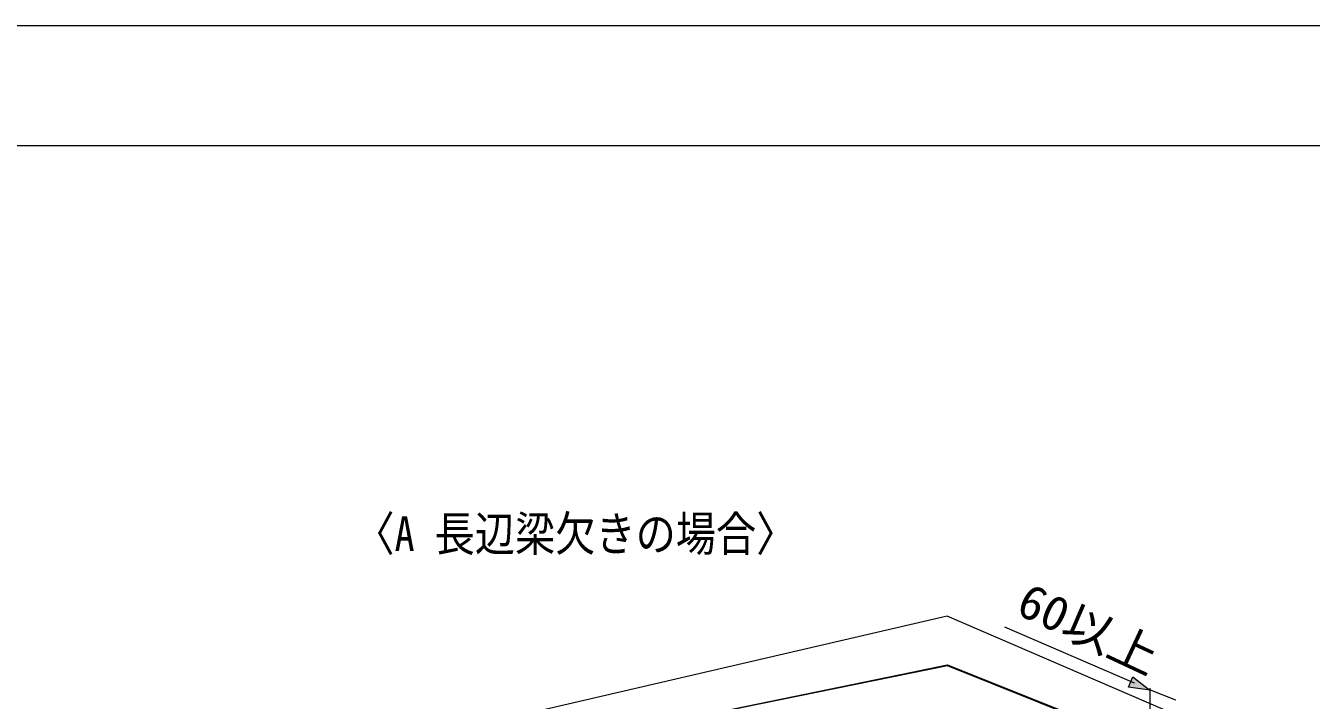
# Model space of a CAD drawing. Units: millimetres on the paper. Extents: x -305 to 305, y -152 to 152.
# Drawn here: x -171.5 to -64.4, y 92.3 to 148.5 of the extents above; entities that cross this region are included whole.
import ezdxf
from ezdxf.enums import TextEntityAlignment as Align

# ---------------------------------------------------------------- set-up
doc = ezdxf.new("R2010")
doc.units = ezdxf.units.MM
for name, color, linetype, lineweight in [('0-0_PV', 7, 'Continuous', 9), ('0-3_図面枠', 3, 'Continuous', 9), ('0-4_DEFPOINTS', 7, 'Continuous', 9)]:
    doc.layers.add(name, color=color, linetype=linetype, lineweight=lineweight)
doc.styles.add('ＭＳ ゴシック', font='')
doc.styles.get('ＭＳ ゴシック').set_extended_font_data('MS Gothic')

msp = doc.modelspace()

# ---------------------------------------------------------------- linework, layer by layer
at = {"layer": '0-0_PV'}
for p, q in [((-79.143, 93.746), (-89.942, 98.413)), ((-135.391, 86.873), (-94.742, 95.273)), ((-94.742, 95.273), (-75.644, 87.544)), ((-77.824, 84.015), (-77.824, 93.321)), ((-75.679, 92.328), (-77.786, 93.156))]:
    msp.add_line(p, q, dxfattribs=at)
for points in [[(-72.488, 83.208), (-72.474, 89.733), (-94.733, 99.331), (-138.761, 89.111), (-138.772, 32.326), (-93.156, 14.633), (-67.26, 34.57), (-67.424, 81.216)], [(-79.256, 94.277), (-77.86, 93.171), (-79.622, 93.43)]]:
    msp.add_lwpolyline(points, close=True, dxfattribs=at)
for points in [[(-135.248, 80.818), (-135.236, 86.939), (-94.716, 95.284), (-75.578, 87.615), (-75.65, 81.167), (-70.622, 78.905), (-70.69, 37.209), (-70.7, 37.216), (-93.314, 19.16)], [(-133.126, 79.671), (-133.123, 82.326), (-94.672, 90.291), (-78.037, 83.566), (-77.96, 77.131), (-72.881, 74.882), (-72.853, 35.623), (-70.739, 37.322), (-70.594, 79.108), (-75.594, 81.085), (-75.672, 87.559), (-94.706, 95.196), (-135.236, 86.939), (-135.247, 80.632)]]:
    msp.add_lwpolyline(points, dxfattribs=at)
for centre, radius, start, end in [((-89.942, 98.413), 0.0009, 66.62973, 246.62973), ((-94.742, 95.273), 0.0034, 67.96628, 247.96628), ((-94.742, 95.273), 0.0034, 281.67492, 101.67492), ((-79.143, 93.746), 0.0009, 246.62973, 66.62973), ((-77.824, 93.321), 0.0009, 0, 180), ((-77.786, 93.156), 0.0009, 68.54357, 248.54357), ((-75.679, 92.328), 0.0009, 248.54357, 68.54357)]:
    msp.add_arc(centre, radius, start, end, dxfattribs=at)
msp.add_solid([(-79.256, 94.277), (-79.622, 93.43), (-77.86, 93.171)], dxfattribs=at)
at = {"layer": '0-3_図面枠'}
msp.add_lwpolyline([(-291.017, -138.498), (108.983, -138.498), (108.983, 138.502), (-291.017, 138.502)], close=True, dxfattribs=at)
at = {"layer": '0-4_DEFPOINTS'}
msp.add_line((118.983, 148.502), (-301.017, 148.502), dxfattribs=at)

# ---------------------------------------------------------------- texts
at = {"layer": '0-0_PV', "style": 'ＭＳ ゴシック', "width": 0.85}
msp.add_text('〈A 長辺梁欠きの場合〉', height=2.889, dxfattribs=at).set_placement((-144.14, 103.885), align=Align.BOTTOM_LEFT)
at = {"layer": '0-0_PV', "style": 'ＭＳ ゴシック', "width": 1.05}
msp.add_text('60以上', height=2.886, rotation=335, dxfattribs=at).set_placement((-89.519, 98.803), align=Align.BOTTOM_LEFT)

doc.saveas('drawing.dxf')
